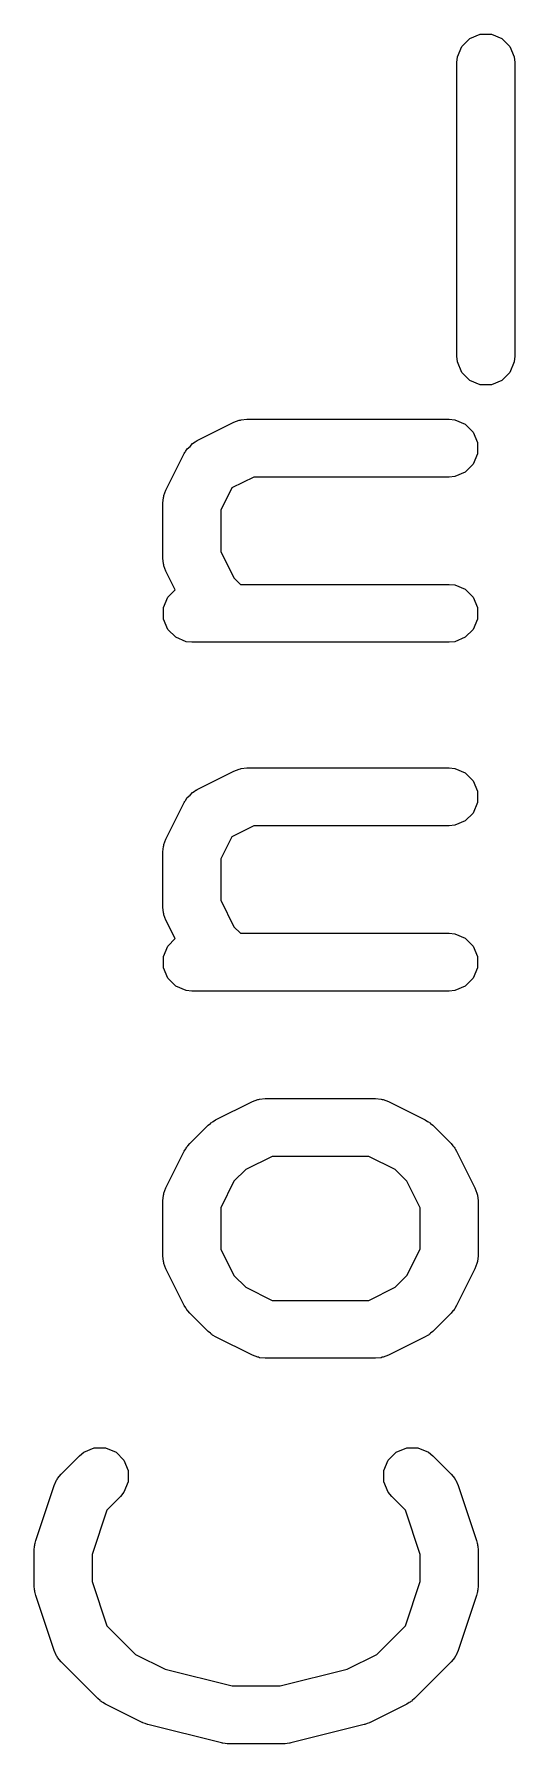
# Model space of a CAD drawing. Extents: x 2.08 to 4.63, y -4.92 to -2.81.
# Drawn here: x 3.25 to 3.299, y -4.9223 to -4.7478 of the extents above; entities that cross this region are included whole.
import ezdxf

# ---------------------------------------------------------------- set-up
doc = ezdxf.new("R2010")
doc.units = 0
doc.header["$MEASUREMENT"] = 0
doc.layers.add('BLACK', color=7, linetype='CONTINUOUS')

msp = doc.modelspace()

# ---------------------------------------------------------------- linework, layer by layer
at = {"layer": 'BLACK', "linetype": 'CONTINUOUS'}
for p, q in [((3.29361, -4.74902), (3.29442, -4.7482)), ((3.29442, -4.7482), (3.29549, -4.74776)), ((3.29549, -4.74776), (3.29664, -4.74776)), ((3.29664, -4.74776), (3.29771, -4.7482)), ((3.29771, -4.7482), (3.29852, -4.74902)), ((3.29311, -4.75066), (3.29317, -4.75008)), ((3.29317, -4.75008), (3.29361, -4.74902)), ((3.29852, -4.74902), (3.29896, -4.75008)), ((3.29896, -4.75008), (3.29902, -4.75066)), ((3.29311, -4.78065), (3.29311, -4.75066)), ((3.29902, -4.75066), (3.29902, -4.78065)), ((3.29317, -4.78123), (3.29311, -4.78065)), ((3.29361, -4.78229), (3.29317, -4.78123)), ((3.29896, -4.78123), (3.29852, -4.78229)), ((3.29902, -4.78065), (3.29896, -4.78123)), ((3.29442, -4.78311), (3.29361, -4.78229)), ((3.29549, -4.78355), (3.29442, -4.78311)), ((3.29771, -4.78311), (3.29664, -4.78355)), ((3.29852, -4.78229), (3.29771, -4.78311)), ((3.29664, -4.78355), (3.29549, -4.78355)), ((3.26662, -4.78926), (3.27037, -4.78739)), ((3.27037, -4.78739), (3.27091, -4.78718)), ((3.27091, -4.78718), (3.27102, -4.78717)), ((3.27102, -4.78717), (3.27112, -4.78713)), ((3.27112, -4.78713), (3.27169, -4.78707)), ((3.27169, -4.78707), (3.29232, -4.78707)), ((3.29232, -4.78707), (3.29289, -4.78713)), ((3.29289, -4.78713), (3.29396, -4.78757)), ((3.29396, -4.78757), (3.29477, -4.78839)), ((3.29477, -4.78839), (3.29521, -4.78945)), ((3.26538, -4.79044), (3.26543, -4.79038)), ((3.26543, -4.79038), (3.26561, -4.79009)), ((3.26561, -4.79009), (3.26589, -4.78985)), ((3.26589, -4.78985), (3.26613, -4.78957)), ((3.26613, -4.78957), (3.26642, -4.78938)), ((3.26642, -4.78938), (3.26648, -4.78934)), ((3.26648, -4.78934), (3.26653, -4.78932)), ((3.26653, -4.78932), (3.26662, -4.78926)), ((3.29521, -4.78945), (3.29521, -4.7906)), ((3.26343, -4.79433), (3.2653, -4.79058)), ((3.2653, -4.79058), (3.26536, -4.79048)), ((3.26536, -4.79048), (3.26538, -4.79044)), ((3.29477, -4.79167), (3.29396, -4.79248)), ((3.29521, -4.7906), (3.29477, -4.79167)), ((3.27239, -4.79298), (3.27014, -4.7941)), ((3.29232, -4.79298), (3.27239, -4.79298)), ((3.29289, -4.79292), (3.29232, -4.79298)), ((3.29396, -4.79248), (3.29289, -4.79292)), ((3.26312, -4.79565), (3.26317, -4.79507)), ((3.26317, -4.79507), (3.26321, -4.79498)), ((3.26321, -4.79498), (3.26322, -4.79487)), ((3.26322, -4.79487), (3.26343, -4.79433)), ((3.27014, -4.7941), (3.26902, -4.79635)), ((3.26312, -4.80127), (3.26312, -4.79565)), ((3.26902, -4.79635), (3.26902, -4.80058)), ((3.26902, -4.80058), (3.27037, -4.80328)), ((3.26317, -4.80185), (3.26312, -4.80127)), ((3.26321, -4.80195), (3.26317, -4.80185)), ((3.26322, -4.80205), (3.26321, -4.80195)), ((3.26343, -4.8026), (3.26322, -4.80205)), ((3.26438, -4.80449), (3.26343, -4.8026)), ((3.27037, -4.80328), (3.27104, -4.80395)), ((3.27104, -4.80395), (3.29232, -4.80395)), ((3.29232, -4.80395), (3.29289, -4.804)), ((3.29289, -4.804), (3.29396, -4.80444)), ((3.26317, -4.80632), (3.26361, -4.80526)), ((3.26361, -4.80526), (3.26438, -4.80449)), ((3.29396, -4.80444), (3.29477, -4.80526)), ((3.29477, -4.80526), (3.29521, -4.80632)), ((3.26317, -4.80748), (3.26317, -4.80632)), ((3.26361, -4.80854), (3.26317, -4.80748)), ((3.29521, -4.80748), (3.29477, -4.80854)), ((3.29521, -4.80632), (3.29521, -4.80748)), ((3.26443, -4.80935), (3.26361, -4.80854)), ((3.26549, -4.8098), (3.26443, -4.80935)), ((3.29396, -4.80935), (3.29289, -4.8098)), ((3.29477, -4.80854), (3.29396, -4.80935)), ((3.26607, -4.80985), (3.26549, -4.8098)), ((3.29232, -4.80985), (3.26607, -4.80985)), ((3.29289, -4.8098), (3.29232, -4.80985)), ((3.26662, -4.82488), (3.27037, -4.82301)), ((3.27037, -4.82301), (3.27091, -4.8228)), ((3.27091, -4.8228), (3.27102, -4.82279)), ((3.27102, -4.82279), (3.27112, -4.82275)), ((3.27112, -4.82275), (3.27169, -4.82269)), ((3.27169, -4.82269), (3.29232, -4.82269)), ((3.29232, -4.82269), (3.29289, -4.82275)), ((3.29289, -4.82275), (3.29396, -4.82319)), ((3.29396, -4.82319), (3.29477, -4.82401)), ((3.26589, -4.82547), (3.26613, -4.82519)), ((3.26613, -4.82519), (3.26642, -4.82501)), ((3.26642, -4.82501), (3.26648, -4.82496)), ((3.26648, -4.82496), (3.26653, -4.82494)), ((3.26653, -4.82494), (3.26662, -4.82488)), ((3.29477, -4.82401), (3.29521, -4.82507)), ((3.29521, -4.82507), (3.29521, -4.82622)), ((3.26343, -4.82995), (3.2653, -4.8262)), ((3.2653, -4.8262), (3.26536, -4.8261)), ((3.26536, -4.8261), (3.26538, -4.82606)), ((3.26538, -4.82606), (3.26543, -4.826)), ((3.26543, -4.826), (3.26561, -4.82571)), ((3.26561, -4.82571), (3.26589, -4.82547)), ((3.29521, -4.82622), (3.29477, -4.82729)), ((3.27239, -4.8286), (3.27014, -4.82972)), ((3.29232, -4.8286), (3.27239, -4.8286)), ((3.29289, -4.82854), (3.29232, -4.8286)), ((3.29396, -4.8281), (3.29289, -4.82854)), ((3.29477, -4.82729), (3.29396, -4.8281)), ((3.26321, -4.8306), (3.26322, -4.83049)), ((3.26322, -4.83049), (3.26343, -4.82995)), ((3.27014, -4.82972), (3.26902, -4.83197)), ((3.26312, -4.83127), (3.26317, -4.8307)), ((3.26312, -4.8369), (3.26312, -4.83127)), ((3.26317, -4.8307), (3.26321, -4.8306)), ((3.26902, -4.83197), (3.26902, -4.8362)), ((3.26317, -4.83747), (3.26312, -4.8369)), ((3.26321, -4.83757), (3.26317, -4.83747)), ((3.26902, -4.8362), (3.27037, -4.8389)), ((3.26322, -4.83768), (3.26321, -4.83757)), ((3.26343, -4.83822), (3.26322, -4.83768)), ((3.26438, -4.84012), (3.26343, -4.83822)), ((3.27037, -4.8389), (3.27104, -4.83957)), ((3.26317, -4.84194), (3.26361, -4.84088)), ((3.26361, -4.84088), (3.26438, -4.84012)), ((3.27104, -4.83957), (3.29232, -4.83957)), ((3.29232, -4.83957), (3.29289, -4.83962)), ((3.29289, -4.83962), (3.29396, -4.84006)), ((3.29396, -4.84006), (3.29477, -4.84088)), ((3.29477, -4.84088), (3.29521, -4.84194)), ((3.26317, -4.8431), (3.26317, -4.84194)), ((3.29521, -4.84194), (3.29521, -4.8431)), ((3.26361, -4.84416), (3.26317, -4.8431)), ((3.26443, -4.84497), (3.26361, -4.84416)), ((3.29477, -4.84416), (3.29396, -4.84497)), ((3.29521, -4.8431), (3.29477, -4.84416)), ((3.26549, -4.84542), (3.26443, -4.84497)), ((3.26607, -4.84547), (3.26549, -4.84542)), ((3.29232, -4.84547), (3.26607, -4.84547)), ((3.29289, -4.84542), (3.29232, -4.84547)), ((3.29396, -4.84497), (3.29289, -4.84542)), ((3.27225, -4.85675), (3.27279, -4.85654)), ((3.27279, -4.85654), (3.27289, -4.85654)), ((3.27289, -4.85654), (3.27299, -4.8565)), ((3.27299, -4.8565), (3.27357, -4.85644)), ((3.27357, -4.85644), (3.28482, -4.85644)), ((3.28482, -4.85644), (3.28539, -4.8565)), ((3.28539, -4.8565), (3.28549, -4.85654)), ((3.28549, -4.85654), (3.2856, -4.85654)), ((3.2856, -4.85654), (3.28614, -4.85675)), ((3.2685, -4.85863), (3.27225, -4.85675)), ((3.28614, -4.85675), (3.28989, -4.85863)), ((3.26586, -4.86105), (3.26773, -4.85918)), ((3.26773, -4.85918), (3.26796, -4.85899)), ((3.26796, -4.85899), (3.26801, -4.85893)), ((3.26801, -4.85893), (3.2681, -4.85888)), ((3.2681, -4.85888), (3.26818, -4.85881)), ((3.26818, -4.85881), (3.26825, -4.85878)), ((3.26825, -4.85878), (3.2685, -4.85863)), ((3.28989, -4.85863), (3.29013, -4.85878)), ((3.29013, -4.85878), (3.29021, -4.85881)), ((3.29021, -4.85881), (3.29029, -4.85888)), ((3.29029, -4.85888), (3.29038, -4.85893)), ((3.29038, -4.85893), (3.29043, -4.85899)), ((3.29043, -4.85899), (3.29065, -4.85918)), ((3.29065, -4.85918), (3.29253, -4.86105)), ((3.26343, -4.86557), (3.2653, -4.86182)), ((3.2653, -4.86182), (3.26546, -4.86157)), ((3.26546, -4.86157), (3.26549, -4.8615)), ((3.26549, -4.8615), (3.26556, -4.86142)), ((3.26556, -4.86142), (3.26561, -4.86133)), ((3.26561, -4.86133), (3.26567, -4.86128)), ((3.26567, -4.86128), (3.26586, -4.86105)), ((3.29253, -4.86105), (3.29271, -4.86128)), ((3.29271, -4.86128), (3.29277, -4.86133)), ((3.29277, -4.86133), (3.29283, -4.86142)), ((3.29283, -4.86142), (3.2929, -4.8615)), ((3.2929, -4.8615), (3.29293, -4.86157)), ((3.29293, -4.86157), (3.29308, -4.86182)), ((3.29308, -4.86182), (3.29496, -4.86557)), ((3.27157, -4.86369), (3.27037, -4.86489)), ((3.27427, -4.86235), (3.27157, -4.86369)), ((3.28412, -4.86235), (3.27427, -4.86235)), ((3.28682, -4.86369), (3.28412, -4.86235)), ((3.28801, -4.86489), (3.28682, -4.86369)), ((3.27037, -4.86489), (3.26902, -4.86759)), ((3.28936, -4.86759), (3.28801, -4.86489)), ((3.26312, -4.86689), (3.26317, -4.86632)), ((3.26312, -4.87252), (3.26312, -4.86689)), ((3.26317, -4.86632), (3.26321, -4.86622)), ((3.26321, -4.86622), (3.26322, -4.86611)), ((3.26322, -4.86611), (3.26343, -4.86557)), ((3.29496, -4.86557), (3.29516, -4.86611)), ((3.29516, -4.86611), (3.29517, -4.86622)), ((3.29517, -4.86622), (3.29521, -4.86632)), ((3.29521, -4.86632), (3.29527, -4.86689)), ((3.29527, -4.86689), (3.29527, -4.87252)), ((3.26902, -4.86759), (3.26902, -4.87182)), ((3.28936, -4.87182), (3.28936, -4.86759)), ((3.26902, -4.87182), (3.27037, -4.87452)), ((3.28801, -4.87452), (3.28936, -4.87182)), ((3.26317, -4.87309), (3.26312, -4.87252)), ((3.26321, -4.87319), (3.26317, -4.87309)), ((3.26322, -4.8733), (3.26321, -4.87319)), ((3.26343, -4.87384), (3.26322, -4.8733)), ((3.2653, -4.87759), (3.26343, -4.87384)), ((3.29496, -4.87384), (3.29308, -4.87759)), ((3.29516, -4.8733), (3.29496, -4.87384)), ((3.29517, -4.87319), (3.29516, -4.8733)), ((3.29521, -4.87309), (3.29517, -4.87319)), ((3.29527, -4.87252), (3.29521, -4.87309)), ((3.27037, -4.87452), (3.27157, -4.87571)), ((3.27157, -4.87571), (3.27427, -4.87706)), ((3.28412, -4.87706), (3.28682, -4.87571)), ((3.28682, -4.87571), (3.28801, -4.87452)), ((3.26546, -4.87783), (3.2653, -4.87759)), ((3.27427, -4.87706), (3.28412, -4.87706)), ((3.29308, -4.87759), (3.29293, -4.87783)), ((3.26549, -4.87791), (3.26546, -4.87783)), ((3.26556, -4.87799), (3.26549, -4.87791)), ((3.26561, -4.87808), (3.26556, -4.87799)), ((3.26567, -4.87813), (3.26561, -4.87808)), ((3.26586, -4.87835), (3.26567, -4.87813)), ((3.26773, -4.88023), (3.26586, -4.87835)), ((3.29253, -4.87835), (3.29065, -4.88023)), ((3.29271, -4.87813), (3.29253, -4.87835)), ((3.29277, -4.87808), (3.29271, -4.87813)), ((3.29283, -4.87799), (3.29277, -4.87808)), ((3.2929, -4.87791), (3.29283, -4.87799)), ((3.29293, -4.87783), (3.2929, -4.87791)), ((3.26796, -4.88041), (3.26773, -4.88023)), ((3.26801, -4.88047), (3.26796, -4.88041)), ((3.2681, -4.88053), (3.26801, -4.88047)), ((3.26818, -4.8806), (3.2681, -4.88053)), ((3.26825, -4.88063), (3.26818, -4.8806)), ((3.2685, -4.88078), (3.26825, -4.88063)), ((3.27225, -4.88266), (3.2685, -4.88078)), ((3.28989, -4.88078), (3.28614, -4.88266)), ((3.29013, -4.88063), (3.28989, -4.88078)), ((3.29021, -4.8806), (3.29013, -4.88063)), ((3.29029, -4.88053), (3.29021, -4.8806)), ((3.29038, -4.88047), (3.29029, -4.88053)), ((3.29043, -4.88041), (3.29038, -4.88047)), ((3.29065, -4.88023), (3.29043, -4.88041)), ((3.27279, -4.88286), (3.27225, -4.88266)), ((3.27289, -4.88287), (3.27279, -4.88286)), ((3.27299, -4.88291), (3.27289, -4.88287)), ((3.27357, -4.88297), (3.27299, -4.88291)), ((3.28539, -4.88291), (3.28482, -4.88297)), ((3.28549, -4.88287), (3.28539, -4.88291)), ((3.2856, -4.88286), (3.28549, -4.88287)), ((3.28614, -4.88266), (3.2856, -4.88286)), ((3.28482, -4.88297), (3.27357, -4.88297)), ((3.25273, -4.8948), (3.25461, -4.89293)), ((3.25461, -4.89293), (3.25505, -4.89256)), ((3.25505, -4.89256), (3.25612, -4.89212)), ((3.25612, -4.89212), (3.25727, -4.89212)), ((3.25727, -4.89212), (3.25834, -4.89256)), ((3.25834, -4.89256), (3.25915, -4.89337)), ((3.25915, -4.89337), (3.25959, -4.89444)), ((3.28567, -4.89444), (3.28611, -4.89337)), ((3.28611, -4.89337), (3.28693, -4.89256)), ((3.28693, -4.89256), (3.28799, -4.89212)), ((3.28799, -4.89212), (3.28914, -4.89212)), ((3.28914, -4.89212), (3.29021, -4.89256)), ((3.29021, -4.89256), (3.29065, -4.89293)), ((3.29065, -4.89293), (3.29253, -4.8948)), ((3.25237, -4.89525), (3.25273, -4.8948)), ((3.25959, -4.89444), (3.25959, -4.89559)), ((3.28567, -4.89559), (3.28567, -4.89444)), ((3.29253, -4.8948), (3.2929, -4.89525)), ((3.25014, -4.90158), (3.25202, -4.89595)), ((3.25202, -4.89595), (3.25226, -4.89543)), ((3.25226, -4.89543), (3.25232, -4.89535)), ((3.25232, -4.89535), (3.25237, -4.89525)), ((3.25915, -4.89665), (3.25878, -4.8971)), ((3.25959, -4.89559), (3.25915, -4.89665)), ((3.28611, -4.89665), (3.28567, -4.89559)), ((3.28648, -4.8971), (3.28611, -4.89665)), ((3.2929, -4.89525), (3.29294, -4.89535)), ((3.29294, -4.89535), (3.29301, -4.89543)), ((3.29301, -4.89543), (3.29324, -4.89595)), ((3.29324, -4.89595), (3.29512, -4.90158)), ((3.2574, -4.89848), (3.2559, -4.90299)), ((3.25878, -4.8971), (3.2574, -4.89848)), ((3.28786, -4.89848), (3.28648, -4.8971)), ((3.28936, -4.90299), (3.28786, -4.89848)), ((3.25002, -4.90214), (3.25004, -4.90204)), ((3.25004, -4.90204), (3.25005, -4.90194)), ((3.25005, -4.90194), (3.25008, -4.90186)), ((3.25008, -4.90186), (3.25014, -4.90158)), ((3.29512, -4.90158), (3.29518, -4.90186)), ((3.29518, -4.90186), (3.29521, -4.90194)), ((3.29521, -4.90194), (3.29522, -4.90204)), ((3.29522, -4.90204), (3.29525, -4.90214)), ((3.24999, -4.90251), (3.25002, -4.90222)), ((3.24999, -4.90626), (3.24999, -4.90251)), ((3.25002, -4.90222), (3.25002, -4.90214)), ((3.2559, -4.90299), (3.2559, -4.90578)), ((3.28936, -4.90578), (3.28936, -4.90299)), ((3.29525, -4.90214), (3.29524, -4.90222)), ((3.29524, -4.90222), (3.29527, -4.90251)), ((3.29527, -4.90251), (3.29527, -4.90626)), ((3.25002, -4.90655), (3.24999, -4.90626)), ((3.25002, -4.90663), (3.25002, -4.90655)), ((3.25004, -4.90673), (3.25002, -4.90663)), ((3.25005, -4.90684), (3.25004, -4.90673)), ((3.25008, -4.90691), (3.25005, -4.90684)), ((3.25014, -4.9072), (3.25008, -4.90691)), ((3.25202, -4.91282), (3.25014, -4.9072)), ((3.2559, -4.90578), (3.2574, -4.91029)), ((3.28786, -4.91029), (3.28936, -4.90578)), ((3.29512, -4.9072), (3.29324, -4.91282)), ((3.29518, -4.90691), (3.29512, -4.9072)), ((3.29521, -4.90684), (3.29518, -4.90691)), ((3.29522, -4.90673), (3.29521, -4.90684)), ((3.29525, -4.90663), (3.29522, -4.90673)), ((3.29527, -4.90626), (3.29524, -4.90655)), ((3.29524, -4.90655), (3.29525, -4.90663)), ((3.2574, -4.91029), (3.26032, -4.91321)), ((3.28494, -4.91321), (3.28786, -4.91029)), ((3.25226, -4.91335), (3.25202, -4.91282)), ((3.25232, -4.91343), (3.25226, -4.91335)), ((3.25237, -4.91353), (3.25232, -4.91343)), ((3.25273, -4.91397), (3.25237, -4.91353)), ((3.25648, -4.91772), (3.25273, -4.91397)), ((3.26032, -4.91321), (3.26335, -4.91472)), ((3.28191, -4.91472), (3.28494, -4.91321)), ((3.29253, -4.91397), (3.28878, -4.91772)), ((3.2929, -4.91353), (3.29253, -4.91397)), ((3.29294, -4.91343), (3.2929, -4.91353)), ((3.29301, -4.91335), (3.29294, -4.91343)), ((3.29324, -4.91282), (3.29301, -4.91335)), ((3.26335, -4.91472), (3.27018, -4.91643)), ((3.27508, -4.91643), (3.28191, -4.91472)), ((3.25671, -4.91791), (3.25648, -4.91772)), ((3.27018, -4.91643), (3.27508, -4.91643)), ((3.28878, -4.91772), (3.28855, -4.91791)), ((3.25676, -4.91797), (3.25671, -4.91791)), ((3.25685, -4.91802), (3.25676, -4.91797)), ((3.25693, -4.91809), (3.25685, -4.91802)), ((3.257, -4.91812), (3.25693, -4.91809)), ((3.25725, -4.91828), (3.257, -4.91812)), ((3.261, -4.92015), (3.25725, -4.91828)), ((3.28801, -4.91828), (3.28426, -4.92015)), ((3.28826, -4.91812), (3.28801, -4.91828)), ((3.28833, -4.91809), (3.28826, -4.91812)), ((3.28841, -4.91802), (3.28833, -4.91809)), ((3.2885, -4.91797), (3.28841, -4.91802)), ((3.28855, -4.91791), (3.2885, -4.91797)), ((3.26104, -4.92017), (3.261, -4.92015)), ((3.26106, -4.92018), (3.26104, -4.92017)), ((3.2613, -4.92027), (3.26106, -4.92018)), ((3.26154, -4.92036), (3.2613, -4.92027)), ((3.26156, -4.92036), (3.26154, -4.92036)), ((3.2616, -4.92037), (3.26156, -4.92036)), ((3.2691, -4.92225), (3.2616, -4.92037)), ((3.28366, -4.92037), (3.27616, -4.92225)), ((3.2837, -4.92036), (3.28366, -4.92037)), ((3.28372, -4.92036), (3.2837, -4.92036)), ((3.28396, -4.92027), (3.28372, -4.92036)), ((3.2842, -4.92018), (3.28396, -4.92027)), ((3.28422, -4.92017), (3.2842, -4.92018)), ((3.28426, -4.92015), (3.28422, -4.92017)), ((3.2692, -4.92226), (3.2691, -4.92225)), ((3.26924, -4.92228), (3.2692, -4.92226)), ((3.26946, -4.9223), (3.26924, -4.92228)), ((3.26967, -4.92233), (3.26946, -4.9223)), ((3.26972, -4.92233), (3.26967, -4.92233)), ((3.26982, -4.92234), (3.26972, -4.92233)), ((3.27544, -4.92234), (3.26982, -4.92234)), ((3.27554, -4.92233), (3.27544, -4.92234)), ((3.27559, -4.92233), (3.27554, -4.92233)), ((3.2758, -4.9223), (3.27559, -4.92233)), ((3.27602, -4.92228), (3.2758, -4.9223)), ((3.27606, -4.92226), (3.27602, -4.92228)), ((3.27616, -4.92225), (3.27606, -4.92226))]:
    msp.add_line(p, q, dxfattribs=at)

doc.saveas('drawing.dxf')
